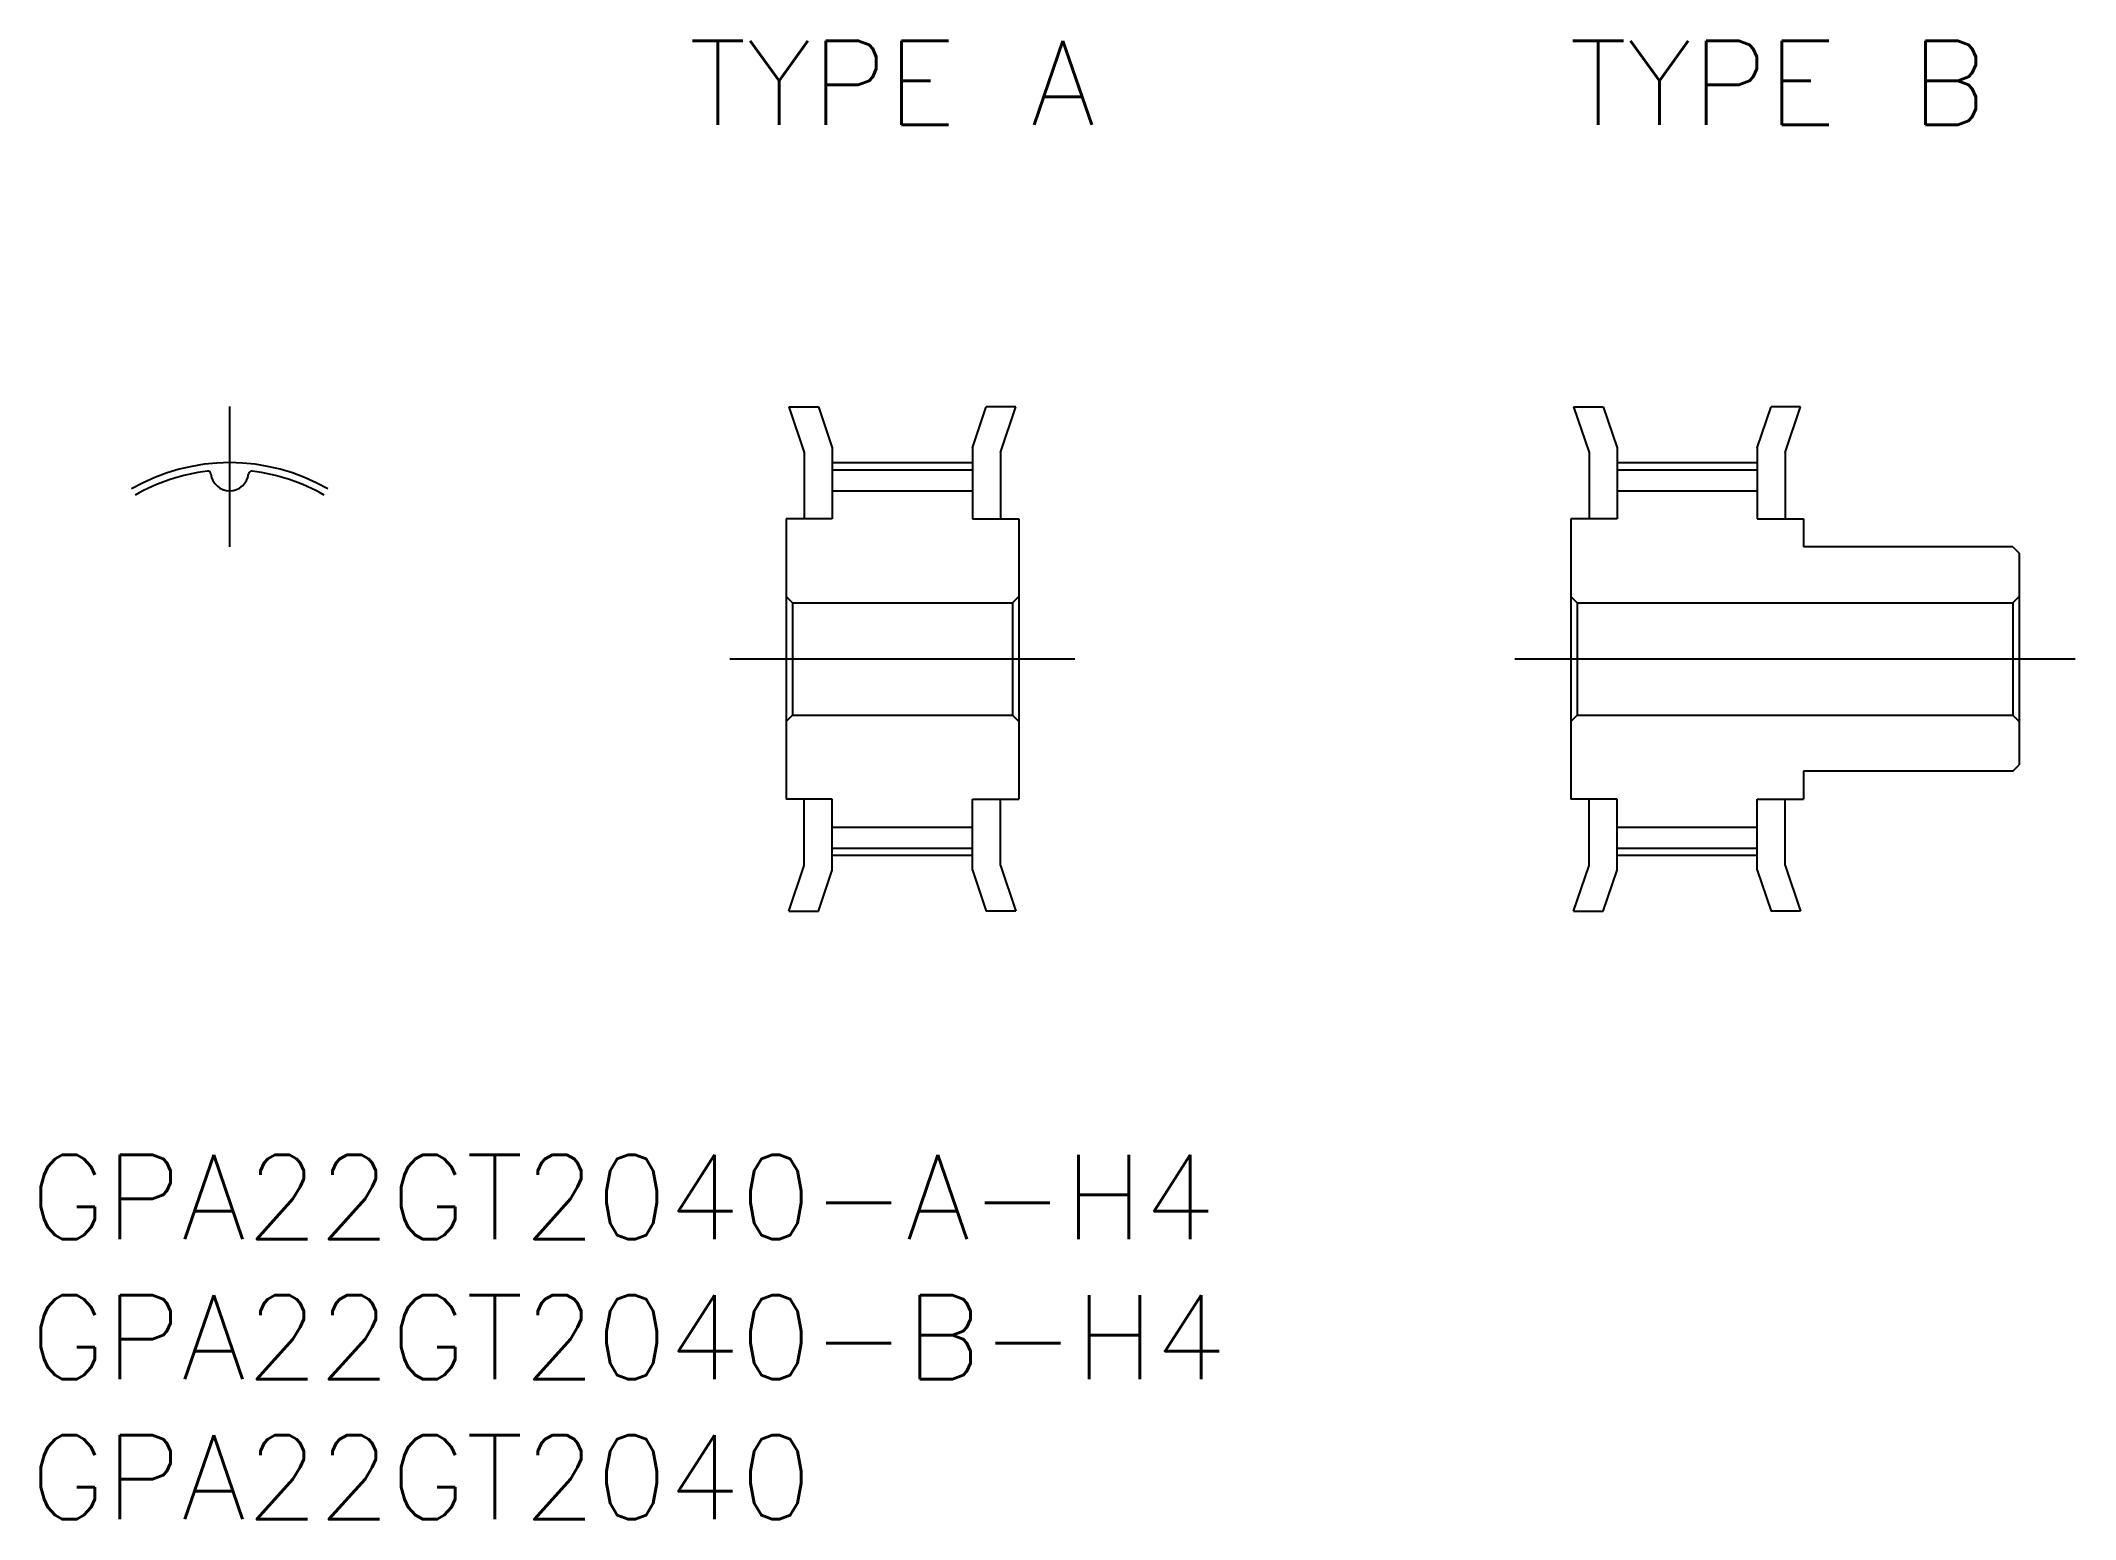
# Model space of a CAD drawing. Extents: x -6.7 to 65.8, y -30.7 to 22.1.
import ezdxf

# ---------------------------------------------------------------- set-up
doc = ezdxf.new("R2010")
doc.units = 0
doc.linetypes.add('CENTER', pattern=[50.8, 31.75, -6.35, 6.35, -6.35])
doc.layers.get('0').update_dxf_attribs({"linetype": 'CONTINUOUS'})
doc.layers.add('CENTER', color=1, linetype='CONTINUOUS')
doc.styles.get("Standard").update_dxf_attribs({"font": 'txt.shx', "height": 3, "bigfont": 'bigfont.shx'})

# ---------------------------------------------------------------- blocks, each defined once
blk = doc.blocks.new('*U2')
at = {"color": 7, "linetype": 'CONTINUOUS'}
blk.add_text('GPA22GT2040-B-H4', height=3, dxfattribs=at).set_placement((-7.129, -25.695))
blk = doc.blocks.new('*U3')
at = {"color": 7, "linetype": 'CONTINUOUS'}
blk.add_text('GPA22GT2040', height=3, dxfattribs=at).set_placement((-7.129, -30.695))
blk = doc.blocks.new('*U4')
at = {"color": 7, "linetype": 'CONTINUOUS'}
blk.add_text('GPA22GT2040-A-H4', height=3, dxfattribs=at).set_placement((-7.129, -20.695))
blk = doc.blocks.new('*U5')
at = {"color": 7, "linetype": 'CONTINUOUS'}
blk.add_text('TYPE A', height=3, dxfattribs=at).set_placement((16.385, 19.06))
blk = doc.blocks.new('*U6')
at = {"color": 7, "linetype": 'CONTINUOUS'}
blk.add_text('TYPE B', height=3, dxfattribs=at).set_placement((47.798, 19.06))

msp = doc.modelspace()

# ---------------------------------------------------------------- linework, layer by layer
at = {"color": 7, "linetype": 'CONTINUOUS'}
for p, q in [((19.95, 9), (20.5, 7.37)), ((19.95, 9), (21.005, 9)), ((21.005, 9), (21.5, 7.534)), ((26.5, 7.534), (26.995, 9)), ((28.05, 9), (26.995, 9)), ((27.5, 7.37), (28.05, 9)), ((47.95, 9), (48.5, 7.37)), ((47.95, 9), (49.005, 9)), ((49.005, 9), (49.5, 7.534)), ((54.5, 7.534), (54.995, 9)), ((56.05, 9), (54.995, 9)), ((55.5, 7.37), (56.05, 9)), ((20.5, 7.37), (20.5, 5)), ((21.5, 7.534), (21.5, 5)), ((26.5, 7.534), (26.5, 5)), ((27.5, 7.37), (27.5, 5)), ((48.5, 7.37), (48.5, 5)), ((49.5, 7.534), (49.5, 5)), ((54.5, 7.534), (54.5, 5)), ((55.5, 7.37), (55.5, 5)), ((21.5, 6.75), (26.5, 6.75)), ((49.5, 6.75), (54.5, 6.75)), ((21.5, 6), (26.5, 6)), ((49.5, 6), (54.5, 6)), ((19.85, 5), (19.85, -5)), ((21.5, 5), (19.85, 5)), ((26.5, 5), (28.15, 5)), ((28.15, 5), (28.15, -5)), ((47.85, 5), (47.85, -5)), ((49.5, 5), (47.85, 5)), ((54.5, 5), (56.15, 5)), ((56.15, 5), (56.15, 4)), ((63.625, 4), (56.15, 4)), ((63.625, 4), (63.85, 3.775)), ((63.85, 3.775), (63.85, -3.775)), ((19.85, 2.225), (20.075, 2)), ((28.15, 2.225), (27.925, 2)), ((47.85, 2.225), (48.075, 2)), ((63.85, 2.225), (63.625, 2)), ((20.075, 2), (27.925, 2)), ((20.075, 2), (20.075, -2)), ((27.925, 2), (27.925, -2)), ((48.075, 2), (48.075, -2)), ((48.075, 2), (63.625, 2)), ((63.625, 2), (63.625, -2)), ((19.85, -2.225), (20.075, -2)), ((20.075, -2), (27.925, -2)), ((28.15, -2.225), (27.925, -2)), ((47.85, -2.225), (48.075, -2)), ((48.075, -2), (63.625, -2)), ((63.85, -2.225), (63.625, -2)), ((63.625, -4), (56.15, -4)), ((56.15, -4), (56.15, -5)), ((63.625, -4), (63.85, -3.775)), ((21.5, -5), (19.85, -5)), ((20.5, -7.37), (20.5, -5)), ((21.5, -7.534), (21.5, -5)), ((26.5, -7.534), (26.5, -5)), ((26.5, -5), (28.15, -5)), ((27.5, -7.37), (27.5, -5)), ((49.5, -5), (47.85, -5)), ((48.5, -7.37), (48.5, -5)), ((49.5, -7.534), (49.5, -5)), ((54.5, -5), (56.15, -5)), ((54.5, -7.534), (54.5, -5)), ((55.5, -7.37), (55.5, -5)), ((21.5, -6), (26.5, -6)), ((49.5, -6), (54.5, -6)), ((21.5, -6.75), (26.5, -6.75)), ((49.5, -6.75), (54.5, -6.75)), ((19.95, -9), (20.5, -7.37)), ((21.005, -9), (21.5, -7.534)), ((26.5, -7.534), (26.995, -9)), ((27.5, -7.37), (28.05, -9)), ((47.95, -9), (48.5, -7.37)), ((49.005, -9), (49.5, -7.534)), ((54.5, -7.534), (54.995, -9)), ((55.5, -7.37), (56.05, -9)), ((19.95, -9), (21.005, -9)), ((28.05, -9), (26.995, -9)), ((47.95, -9), (49.005, -9)), ((56.05, -9), (54.995, -9))]:
    msp.add_line(p, q, dxfattribs=at)
for centre, radius, start, end in [((0, 0), 6.75, 96.77494, 120), ((-0.783, 6.591), 0.113, 6.1121, 96.77494), ((0, 6.675), 0.675, 186.1121, 353.8879), ((0.783, 6.591), 0.113, 83.22506, 173.8879), ((0, 0), 6.75, 60, 83.22506)]:
    msp.add_arc(centre, radius, start, end, dxfattribs=at)
at = {"layer": 'CENTER', "color": 1, "linetype": 'CENTER'}
for p, q in [((0, 4), (0, 9.005)), ((21.5, 7.005), (26.5, 7.005)), ((49.5, 7.005), (54.5, 7.005)), ((17.85, 0), (30.15, 0)), ((45.85, 0), (65.85, 0)), ((21.5, -7.005), (26.5, -7.005)), ((49.5, -7.005), (54.5, -7.005))]:
    msp.add_line(p, q, dxfattribs=at)
msp.add_arc((0, 0), 7.005, 60, 120, dxfattribs=at)

# ---------------------------------------------------------------- block references
at = {"color": 7, "linetype": 'CONTINUOUS'}
for name in ['*U5', '*U6', '*U4', '*U2', '*U3']:
    msp.add_blockref(name, (0, 0), dxfattribs=at)

doc.saveas('drawing.dxf')
